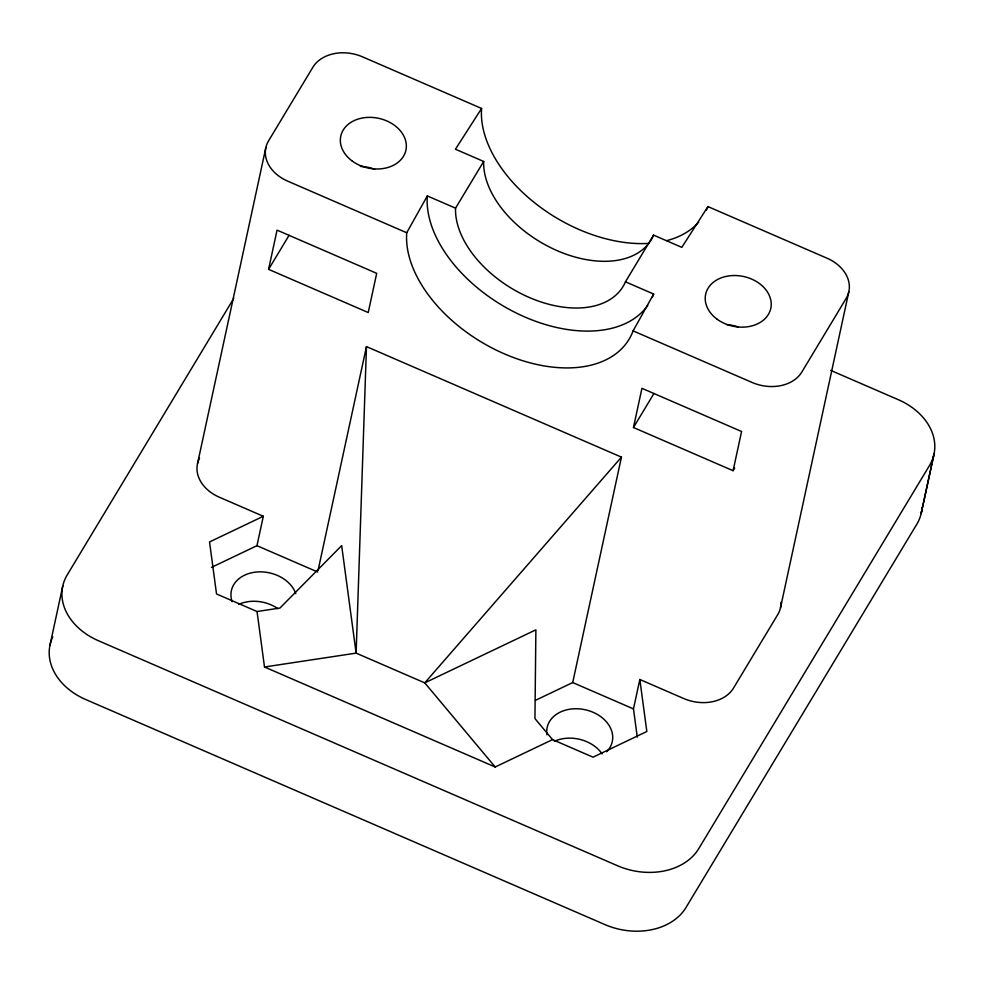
<?xml version="1.0" encoding="UTF-8"?>
<svg xmlns="http://www.w3.org/2000/svg" width="984" height="984" viewBox="0 0 984 984"><rect width="100%" height="100%" fill="white"/><g stroke="black" fill="none" stroke-linecap="round" stroke-linejoin="round"><path stroke-width="1.48" d="M535.481 700.325L572.713 682.552L621.445 457.142L366.466 346.602L356.122 653.118L424.756 682.871L495.186 766.991L552.541 739.611L593.057 757.176L646.832 731.506L639.834 679.489L683.831 698.566A37.982 28.966 12.2 0 0 733.498 688.087L777.778 614.557A37.982 28.966 12.2 0 0 781.013 602.269M49.876 645.676L62.828 585.738M197.538 463.538L265.877 147.465M268.583 269.345L277.058 230.133L376.7 273.331L368.225 312.531L268.583 269.345L289.075 235.324M211.462 567.399L256.959 545.677L263.318 516.28L219.321 497.203A37.982 28.966 12.2 0 1 199.506 458.187M318.053 570.511L366.466 346.602M633.462 427.511L641.937 388.311L741.579 431.496L733.092 470.696L633.462 427.511L653.942 393.489M637.275 737.127L633.475 708.898L639.834 679.489M780.46 607.94L848.798 291.867M921.418 512.332L934.124 453.538M921.172 513.476L933.89 454.669M633.093 330.882L653.671 294.056L625.443 281.818A94.562 59.188 31.1 0 1 529.158 297.426A94.562 59.188 31.1 0 1 455.543 208.165L427.314 195.927L406.724 232.753A125.571 78.597 31.1 0 0 504.337 353.846A125.571 78.597 31.1 0 0 633.093 330.882L752.17 382.493A37.982 28.966 12.2 0 0 801.837 372.026L846.117 298.484A37.982 28.966 12.2 0 0 827.015 258.202L707.951 206.591L681.801 247.353L653.573 235.114A94.562 59.188 31.1 0 1 557.288 250.711A94.562 59.188 31.1 0 1 483.673 161.462L455.444 149.224L481.582 108.461L362.506 56.838A37.982 28.966 12.2 0 0 312.838 67.318L268.558 140.86A37.982 28.966 12.2 0 0 287.66 181.13L406.724 232.753M233.749 298.386L67.207 574.939A62.017 47.294 12.2 0 0 98.388 640.707L617.632 865.785A62.017 47.294 12.2 0 0 698.714 848.688L929.511 465.469A62.017 47.294 12.2 0 0 898.318 399.701L830.779 370.427M455.543 208.165L483.673 161.462M625.443 281.818L653.573 235.114M733.092 470.696L734.679 468.089M621.445 457.142L424.756 682.871L535.886 629.821L534.939 718.578L552.541 739.611M263.318 516.28L209.543 541.95L216.529 593.955L257.045 611.519L279.948 608.051L341.669 545.628L356.122 653.118L264.499 666.992L257.045 611.519M256.959 545.677L317.721 572.024M572.713 682.552L633.475 708.898M264.499 666.992L495.186 766.991M360.353 166.37A33.333 25.424 12.2 0 1 374.658 169.297M647.779 305.311A125.571 78.597 31.1 0 1 515.801 312.789A125.571 78.597 31.1 0 1 427.314 195.927M653.671 294.056A125.571 78.597 31.1 0 1 652.281 297.439M726.844 324.622A33.333 25.424 12.2 0 1 738.012 326.897M698.665 222.138A125.571 78.597 31.1 0 1 666.697 240.637M648.788 243.392A125.571 78.597 31.1 0 1 533.623 202.003A125.571 78.597 31.1 0 1 481.582 108.461M707.951 206.591A125.571 78.597 31.1 0 1 706.549 209.961M51.857 638.997A62.017 47.294 12.2 0 0 85.682 699.513L604.926 924.591A62.017 47.294 12.2 0 0 686.008 907.494L916.793 524.263A62.017 47.294 12.2 0 0 922.008 507.732M52.324 637.927A62.017 47.294 12.2 0 1 52.816 636.857M232.126 601.704A33.333 25.424 12.2 0 1 255.176 572.171A33.333 25.424 12.2 0 1 295.778 593.672M238.608 604.422A33.333 25.424 12.2 0 1 277.931 608.666M546.932 734.79A33.333 25.424 12.2 0 1 587.755 710.386A33.333 25.424 12.2 0 1 606.685 751.739M554.361 741.296A33.333 25.424 12.2 0 1 602.097 753.867M717.029 319.16A33.333 25.424 12.2 0 0 770.743 308.619A33.333 25.424 12.2 0 0 726.869 276.246A33.333 25.424 12.2 0 0 717.029 319.16M352.161 160.995A33.333 25.424 12.2 0 0 405.863 150.454A33.333 25.424 12.2 0 0 361.989 118.08A33.333 25.424 12.2 0 0 352.161 160.995"/></g></svg>
